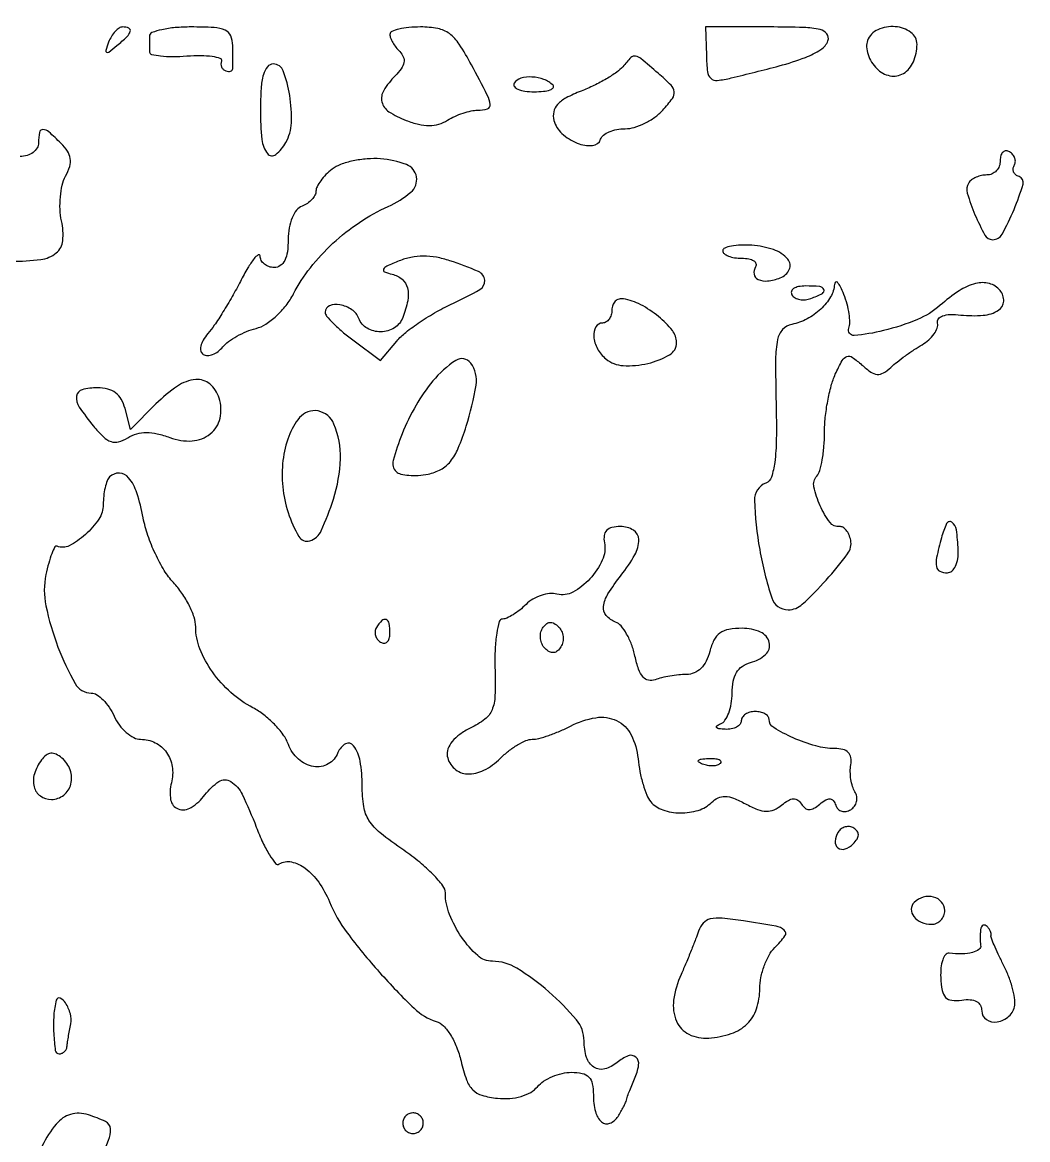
# Model space of a CAD drawing. Extents: x 0 to 5034, y 0 to 2560.
# Drawn here: x 1077.3 to 1186, y 2439.7 to 2560.5 of the extents above; entities that cross this region are included whole.
import ezdxf

# ---------------------------------------------------------------- set-up
doc = ezdxf.new("R2010")
doc.units = 0

msp = doc.modelspace()

# ---------------------------------------------------------------- linework, layer by layer
for points in [[(1336.676578, 2318.858857, -0.00002), (1264.40431, 2319.816549, -0.099619)], [(1076.075819, 2534.666667, 0.030759), (1079.242524, 2534.861659, 0.139875), (1080.926263, 2535.575403, 0.20388), (1081.630011, 2536.895871, 0.076051), (1081.491973, 2539.036549, -0.04331), (1081.330883, 2540.272193, -0.03344), (1081.363206, 2541.63097, -0.034341), (1081.567899, 2542.905098, -0.065958), (1081.931444, 2543.871902, 0.047997), (1082.37023, 2544.92296, 0.110568), (1082.437724, 2545.772136, 0.111837), (1082.136761, 2546.562886, 0.049785), (1081.426589, 2547.430554, 0.015231), (1080.12272, 2548.657319, 0.175744), (1079.479633, 2548.911604, 0.368148), (1079.104926, 2548.610517, 0.047137), (1079, 2547.5, -0.130775), (1078.846791, 2546.924246, -0.10214), (1078.416667, 2546.4375, -0.08892), (1077.769411, 2546.111864, -0.072314), (1077, 2546, 0.050979)]]:
    msp.add_lwpolyline(points, format="xyb")
for points in [[(1086.584097, 2558.358556, 0.012731), (1086.264678, 2557.458284, 0.389672), (1086.355597, 2557.258808, 0.27071), (1086.617386, 2557.292701, 0.008807), (1087.477108, 2557.981001, 0.017238), (1088.562498, 2558.946872, 0.127361), (1088.925, 2559.530548, 0.389178), (1088.765008, 2559.870501, 0.097466), (1088.106989, 2560, 0.148172), (1087.719384, 2559.882557, 0.058677), (1087.291272, 2559.517826, 0.05126), (1086.891147, 2558.986565, 0.0442)], [(1091, 2559, 0.001278), (1091.001112, 2558.565121, 0.00095), (1091.00448, 2558.084824, 0.00096), (1091.009389, 2557.631665, 0.002172), (1091.015252, 2557.288761, 0.347769), (1091.232645, 2557.025797, 0.026573), (1092.204216, 2556.871517, 0.027488), (1093.502619, 2556.807342, 0.016627), (1095.04137, 2556.867116, -0.01895), (1096.560346, 2556.919058, -0.034903), (1097.792935, 2556.828312, -0.045269), (1098.625751, 2556.630021, -0.41349), (1098.776118, 2556.328355, 0.089343), (1098.727664, 2555.993104, 0.095128), (1098.801422, 2555.669892, 0.099857), (1098.985046, 2555.408893, 0.10966), (1099.25, 2555.25, 0.059853), (1099.537036, 2555.191161, 0.101439), (1099.779687, 2555.220313, 0.141634), (1099.939373, 2555.330298, 0.173266), (1100, 2555.5), (1100, 2556.440625), (1100, 2558, 0.102588), (1099.785276, 2559.035525, 0.188085), (1099.1875, 2559.638889, 0.090841), (1097.979415, 2559.930739, 0.013964), (1095.5, 2560, 0.020945), (1093.775243, 2559.927717, 0.033738), (1092.321875, 2559.70625, 0.036969), (1091.267028, 2559.388512, 0.31052)], [(1117, 2559.2, 0.095204), (1117.0732, 2558.819043, 0.03478), (1117.312634, 2558.322366, 0.032955), (1117.657003, 2557.802006, 0.033736), (1118.064286, 2557.335714, -0.099022), (1118.449768, 2556.757485, -0.14566), (1118.511122, 2556.153979, -0.108785), (1118.225161, 2555.486365, -0.041021), (1117.564286, 2554.707143, 0.058465), (1116.332712, 2553.14815, 0.201036), (1116.137733, 2551.900492, 0.190869), (1116.891207, 2550.842752, 0.05237), (1118.75, 2549.898574, 0.03308), (1120.106965, 2549.479991, 0.059718), (1121.26123, 2549.34809, 0.069964), (1122.282813, 2549.497494, 0.067631), (1123.236431, 2549.923325, -0.033294), (1124.012166, 2550.335567, -0.025505), (1124.907397, 2550.683727, -0.026077), (1125.782511, 2550.923815, -0.053957), (1126.486431, 2551, 0.073829), (1127.549118, 2551.157773, 0.368474), (1127.84967, 2551.626737, 0.085088), (1127.533811, 2552.626882, 0.003657), (1125.814477, 2555.905499, 0.021439), (1124.496333, 2558.138951, 0.088936), (1123.429417, 2559.276319, 0.113859), (1122.175777, 2559.825967, 0.046649), (1120.314477, 2560, 0.022772), (1119.044204, 2559.942116, 0.036457), (1117.973628, 2559.765, 0.041706), (1117.204725, 2559.510024, 0.300384)], [(1151.221045, 2556.930284, 0.02164), (1151.348564, 2555.154798, 0.181171), (1151.709144, 2554.450932, 0.215354), (1152.406211, 2554.224035, 0.031704), (1153.904162, 2554.485688, 0.005438), (1159.087363, 2555.793683, 0.027314), (1161.932525, 2556.713486, 0.051203), (1163.587168, 2557.55318, 0.159446), (1164.365793, 2558.510857, 0.263376), (1164.25612, 2559.243211, 0.170641), (1163.515799, 2559.716758, 0.050751), (1161.744299, 2559.947684, 0.007053), (1158.035498, 2560), (1151.133766, 2560)], [(1168.649478, 2558.528939, 0.109768), (1168.548549, 2557.850792, 0.061856), (1168.710066, 2557.030737, 0.057217), (1169.092577, 2556.201802, 0.05976), (1169.648436, 2555.494422, 0.146817), (1171.073024, 2554.727509, 0.188588), (1172.527214, 2554.977884, 0.15732), (1173.612429, 2556.226716, 0.101176), (1174, 2558.122445, 0.241787), (1173.337089, 2559.413158, 0.137362), (1171.646664, 2560.027996, 0.124555), (1169.759767, 2559.700197, 0.198691)], [(1103, 2551, 0.024141), (1103.153226, 2547.828343, 0.143725), (1103.764653, 2546.306557, 0.419745), (1104.655221, 2546.209607, 0.093825), (1105.747879, 2547.513967, 0.118742), (1106.341191, 2549.626274, 0.049052), (1106.160239, 2552.609863, 0.04913), (1105.466675, 2555.251236, 0.313679), (1104.390594, 2556, 0.226831), (1103.753613, 2555.69535, 0.10218), (1103.31953, 2554.851104, 0.052941), (1103.070455, 2553.359708, 0.014925)], [(1142.170576, 2555.705532, -0.067253), (1141.531947, 2555.117977, -0.019733), (1140.407524, 2554.397249, -0.019434), (1139.064986, 2553.678256, -0.019729), (1137.677306, 2553.069569, 0.026423), (1136.055794, 2552.332289, 0.086162), (1135.121318, 2551.619716, 0.1359), (1134.714381, 2550.832837, 0.116246), (1134.737145, 2549.897157, 0.146136), (1135.593084, 2548.48846, 0.088361), (1137.261864, 2547.446128, 0.112137), (1138.902325, 2547.183557, 0.305073), (1139.789101, 2547.867304, -0.149065), (1140.097501, 2548.301398, -0.06302), (1140.720125, 2548.667271, -0.054586), (1141.53515, 2548.916119, -0.046852), (1142.428346, 2549, 0.07234), (1143.426255, 2549.145137, 0.04193), (1144.557081, 2549.587218, 0.04093), (1145.640179, 2550.233946, 0.053834), (1146.49913, 2550.999039, 0.023372), (1147.556347, 2552.283053, 0.193866), (1147.74595, 2552.99834, 0.168032), (1147.400425, 2553.701346, 0.016644), (1146.001108, 2554.999039, 0.004865), (1144.148407, 2556.574558, 0.128857), (1143.564544, 2556.848495, 0.24742), (1143.069021, 2556.693739, 0.02257)], [(1130.444954, 2553.910933, 0.310977), (1130.462001, 2553.566257, 0.13067), (1130.848013, 2553.267587, 0.067757), (1131.601221, 2553.064518, 0.03202), (1132.60765, 2553, 0.024102), (1133.607391, 2553.04822, 0.058498), (1134.328328, 2553.204336, 0.143875), (1134.652947, 2553.434082, 0.380548), (1134.637722, 2553.695611, 0.108371), (1133.656243, 2554.324014, 0.075716), (1132.364571, 2554.589151, 0.082243), (1131.162288, 2554.452948, 0.187217)], [(1183, 2545.559017, -0.091282), (1182.89043, 2544.963845, -0.09578), (1182.576711, 2544.457961, -0.099541), (1182.108793, 2544.119443, -0.107377), (1181.559017, 2544, 0.053812), (1180.968416, 2543.936253, 0.04903), (1180.385276, 2543.747512, 0.05225), (1179.89501, 2543.469785, 0.09968), (1179.586813, 2543.140466, 0.213838), (1179.438723, 2542.027176, 0.027635), (1180.269547, 2539.710523, 0.026371), (1181.339863, 2537.507908, 0.269829), (1182.176758, 2537.007802, 0.275963), (1183.196696, 2537.601291, 0.027031), (1184.490442, 2540.271168, 0.027365), (1185.463354, 2543.000159, 0.404288), (1185.034987, 2543.821671, -0.09057), (1184.675068, 2544.019418, -0.118997), (1184.448724, 2544.316621, -0.128132), (1184.392502, 2544.666974, -0.114956), (1184.510081, 2545.016312, 0.119451), (1184.631229, 2545.387096, 0.100674), (1184.580585, 2545.797949, 0.092127), (1184.364971, 2546.186095, 0.08179), (1184.016312, 2546.489919, 0.136093), (1183.63036, 2546.602176, 0.190788), (1183.298542, 2546.475564, 0.140899), (1183.074611, 2546.109731, 0.067432)], [(1110.75, 2544.635373, 0.033649), (1110.080309, 2544.040331, 0.036212), (1109.514062, 2543.374422, 0.038909), (1109.119025, 2542.736585, 0.119752), (1109, 2542.246746, -0.123998), (1108.889774, 2541.809111, -0.064358), (1108.559375, 2541.34827, -0.057895), (1108.073646, 2540.935321, -0.055687), (1107.5, 2540.638374, 0.136118), (1106.901561, 2540.195612, 0.067387), (1106.421176, 2539.373225, 0.056447), (1106.105577, 2538.28116, 0.042163), (1106, 2537.031385, -0.032976), (1105.911547, 2535.691694, -0.082094), (1105.626294, 2534.755231, -0.126816), (1105.150444, 2534.203606, -0.152856), (1104.5, 2534, -0.081399), (1103.923725, 2534.094442, -0.089139), (1103.427642, 2534.367188, -0.096838), (1103.087656, 2534.773113, -0.117742), (1102.955804, 2535.25, 0.580766), (1102.751173, 2535.357351, 0.08649), (1102.315118, 2534.957812, 0.031793), (1101.638093, 2533.953094, 0.012725), (1100.836808, 2532.5, -0.010218), (1099.936351, 2530.847525, -0.009467), (1098.946674, 2529.1901, -0.009497), (1098.010145, 2527.748808, -0.031064), (1097.315861, 2526.849277, 0.044534), (1096.806725, 2526.15161, 0.08121), (1096.546281, 2525.498316, 0.119078), (1096.556754, 2524.968168, 0.192431), (1096.82155, 2524.610288, 0.147859), (1097.272198, 2524.490414, 0.082809), (1097.832867, 2524.603394, 0.070171), (1098.415424, 2524.92483, 0.058507), (1098.927711, 2525.412897, -0.06261), (1099.543667, 2525.990198, -0.029895), (1100.459936, 2526.575155, -0.029067), (1101.503693, 2527.079727, -0.036585), (1102.522829, 2527.416374, 0.082761), (1103.574346, 2527.874709, 0.04186), (1104.719319, 2528.763083, 0.040077), (1105.776809, 2529.904736, 0.047482), (1106.572743, 2531.140669, -0.047707), (1108.399922, 2533.975124, -0.039339), (1110.843463, 2536.616184, -0.038754), (1113.714404, 2538.881927, -0.042547), (1116.815471, 2540.598702, 0.070692), (1119.266325, 2542.141128, 0.262448), (1119.877066, 2543.790607, 0.268971), (1118.780805, 2545.134633, 0.072841), (1115.991683, 2545.745615, 0.03715), (1114.526422, 2545.739698, 0.032617), (1113.011619, 2545.520798, 0.034043), (1111.667376, 2545.138931, 0.078744)], [(1153, 2535.807309, 0.229648), (1153.149945, 2535.498061, 0.073681), (1153.604836, 2535.237147, 0.056137), (1154.270496, 2535.058993, 0.037355), (1155.059017, 2535, -0.044221), (1155.807996, 2534.933629, -0.096188), (1156.344195, 2534.726548, -0.17435), (1156.583979, 2534.4209, -0.221933), (1156.542705, 2534.069098, 0.178322), (1156.379984, 2533.269001, 0.254853), (1156.810044, 2532.7049, 0.135621), (1157.842448, 2532.548086, 0.057808), (1159.213378, 2532.875371, 0.200348), (1160.191294, 2533.777834, 0.295222), (1160.02867, 2534.898619, 0.132764), (1158.485256, 2535.928859, 0.063957), (1156.135203, 2536.397563, 0.02423), (1154.933539, 2536.422405, 0.039598), (1153.920966, 2536.313711, 0.048114), (1153.202194, 2536.105279, 0.307255)], [(1117.994818, 2534.710316, 0.010094), (1116.663207, 2534.136989, 0.167942), (1116.318769, 2533.809925, 0.444336), (1116.420936, 2533.536657, 0.03518), (1117.25, 2533.274356, -0.120113), (1118.321386, 2532.723145, -0.155645), (1118.893491, 2531.785263, -0.10926), (1118.922661, 2530.414056, -0.042531), (1118.393011, 2528.581787, -0.163589), (1117.481241, 2527.478665, -0.135464), (1116.011905, 2527.045809, -0.137656), (1114.546191, 2527.430064, -0.170217), (1113.638374, 2528.5, 0.155184), (1112.889679, 2529.436677, 0.100754), (1111.596006, 2529.965024, 0.138823), (1110.465503, 2529.864168, 0.310963), (1110, 2529.188058, 0.176853), (1110.158792, 2528.753163, 0.019959), (1110.8784, 2527.965196, 0.02223), (1111.845001, 2527.071291, 0.016315), (1112.990297, 2526.165295), (1115.980594, 2523.954473), (1117.740297, 2526.047037, -0.051563), (1118.714899, 2526.98935, -0.018933), (1120.266843, 2528.115338, -0.018533), (1122.068025, 2529.226443, -0.021153), (1123.870234, 2530.149567, 0.022103), (1126.7218, 2531.617032, 0.291123), (1127.24975, 2532.619502, 0.278125), (1126.572712, 2533.559115, 0.020729), (1123.494818, 2534.726156, 0.035901), (1122.020403, 2535.101374, 0.045107), (1120.616608, 2535.224199, 0.04757), (1119.277262, 2535.092591, 0.048378)], [(1165.063386, 2532.178571, -0.122708), (1164.65947, 2530.835453, -0.06997), (1163.592803, 2529.505648, -0.065513), (1162.106448, 2528.435048, -0.075925), (1160.464856, 2527.851007, 0.161552), (1159.464857, 2527.290875, 0.136424), (1158.914619, 2526.204154, 0.04949), (1158.705514, 2524.090796, 0.005779), (1158.761726, 2519.340993, -0.008509), (1158.786513, 2515.452729, -0.029319), (1158.612072, 2512.938232, -0.044995), (1158.258628, 2511.341287, -0.227993), (1157.650103, 2510.695974, 0.319874), (1156.426834, 2508.849927, 0.035123), (1156.98615, 2503.500831, 0.035156), (1158.28746, 2498.289074, 0.324697), (1160.063224, 2497, 0.188872), (1161.592126, 2497.598896, 0.022999), (1164.168921, 2500.213496, 0.022117), (1166.498652, 2503.04838, 0.21542), (1166.828269, 2504.527145, 0.052381), (1166.637774, 2505.122431, 0.068755), (1166.338994, 2505.607935, 0.085173), (1165.983167, 2505.914955, 0.16995), (1165.623625, 2505.989816, -0.273138), (1164.591492, 2506.428465, -0.052811), (1163.523323, 2508.250948, -0.052396), (1162.849841, 2510.283779, -0.240012), (1163.154949, 2511.45, 0.113945), (1163.482486, 2512.049429, 0.023851), (1163.751766, 2513.223366, 0.023862), (1163.937931, 2514.646513, 0.020593), (1164, 2516.152947, -0.026159), (1164.085014, 2517.776783, -0.019463), (1164.341823, 2519.553685, -0.01979), (1164.716787, 2521.214666, -0.041505), (1165.163652, 2522.459832, -0.018101), (1165.902642, 2523.937525, -0.186341), (1166.41404, 2524.370385, -0.240975), (1167.007823, 2524.28733, -0.030924), (1168.044797, 2523.459459, 0.033021), (1169.003033, 2522.701001, 0.131145), (1169.70364, 2522.451019, 0.155279), (1170.367102, 2522.603688, 0.052345), (1171.173377, 2523.202574, -0.018773), (1171.853786, 2523.782591, -0.009687), (1172.745051, 2524.458733, -0.009615), (1173.689725, 2525.119545, -0.014359), (1174.542232, 2525.656942, 0.047341), (1175.270753, 2526.186279, 0.055621), (1175.843821, 2526.818059, 0.064533), (1176.187597, 2527.452316, 0.150949), (1176.223968, 2527.985039, -0.22278), (1176.320224, 2528.443537, -0.147843), (1176.761402, 2528.766496, -0.079891), (1177.576062, 2528.913815, -0.031002), (1178.724569, 2528.864943, 0.045657), (1181.165328, 2528.832573, 0.121071), (1182.810726, 2529.375936, 0.246619), (1183.374328, 2530.343871, 0.186214), (1182.975445, 2531.529587, 0.156966), (1181.821802, 2532.263647, 0.125678), (1180.341402, 2532.271413, 0.084094), (1178.549899, 2531.487244, 0.037434), (1176.5, 2529.91196, -0.085477), (1174.058499, 2528.382928, -0.03598), (1170.36633, 2527.171494, -0.041932), (1167.199316, 2526.656185, -0.55108), (1166.615092, 2527.439328, 0.095792), (1166.72554, 2528.062523, 0.031424), (1166.652197, 2528.995839, 0.029983), (1166.43807, 2530.045708, 0.029746), (1166.099493, 2531.065284, 0.018592), (1165.719198, 2531.923145, 0.073897), (1165.393889, 2532.396633, 0.384396), (1165.18811, 2532.414648, 0.222629)], [(1160.473008, 2531.043674, 0.126981), (1160.809536, 2530.720854, 0.081026), (1161.321649, 2530.533742, 0.072258), (1161.926665, 2530.506898, 0.066719), (1162.532025, 2530.650663, 0.027681), (1163.769457, 2531.205874, 0.395517), (1163.917133, 2531.622791, 0.275668), (1163.476999, 2531.936989, 0.020503), (1161.940983, 2532, 0.045552), (1161.193244, 2531.931736, 0.099152), (1160.660421, 2531.719079, 0.177225), (1160.42542, 2531.405148, 0.214542)], [(1141, 2529.411516, -0.06912), (1140.925063, 2528.872026, -0.08529), (1140.70625, 2528.414633, -0.099964), (1140.381338, 2528.108806, -0.139872), (1140, 2528, 0.267558), (1139.264782, 2527.576237, 0.155419), (1139.039071, 2526.550948, 0.102974), (1139.445379, 2525.222932, 0.094262), (1140.35684, 2524.118813, 0.161875), (1142.217002, 2523.393557, 0.069567), (1144.903354, 2523.630882, 0.074723), (1147.231396, 2524.550475, 0.267477), (1148, 2525.884453, 0.171), (1147.542423, 2527.183277, 0.051334), (1146.04594, 2528.695927, 0.050346), (1144.119903, 2529.978791, 0.080238), (1142.25, 2530.612692, 0.114577), (1141.773569, 2530.583379, 0.119533), (1141.367188, 2530.346612, 0.111645), (1141.095276, 2529.934242, 0.090389)], [(1121.643302, 2521.736755, 0.043171), (1119.824451, 2519.115047, 0.033955), (1118.312682, 2516.004195, 0.029568), (1117.350402, 2513.151664, 0.273627), (1117.681596, 2511.94533, 0.133959), (1118.17367, 2511.675011, 0.039232), (1119.033472, 2511.538385, 0.036339), (1120.065927, 2511.531657, 0.031976), (1121.134481, 2511.67142, 0.076004), (1122.515201, 2512.168712, 0.100497), (1123.537009, 2513.025428, 0.070051), (1124.381928, 2514.458061, 0.020959), (1125.255952, 2516.844494, 0.037401), (1126.318414, 2521.293962, 0.201588), (1125.743903, 2523.659876, 0.398095), (1124.120064, 2523.950347, 0.074452)], [(1091.70095, 2519.25), (1088.947355, 2516.5), (1088.357046, 2518.75, 0.066058), (1087.947507, 2519.750575, 0.101), (1087.330083, 2520.45207, 0.099587), (1086.480205, 2520.861788, 0.062757), (1085.383369, 2521, 0.06412), (1083.710237, 2520.784551, 0.311344), (1083.11868, 2520.097712, 0.176136), (1083.408584, 2518.919978, 0.024292), (1084.93735, 2516.860784, 0.028312), (1086.010965, 2515.693937, 0.110166), (1086.842051, 2515.183329, 0.150985), (1087.661581, 2515.157279, 0.070318), (1088.647464, 2515.583827, -0.066387), (1089.620593, 2516.013929, -0.069245), (1090.658404, 2516.165809, -0.059249), (1091.829079, 2516.034954, -0.032824), (1093.206519, 2515.615946, 0.105931), (1095.603878, 2515.253991, 0.15487), (1097.580639, 2516.017348, 0.170769), (1098.632414, 2517.707317, 0.132202), (1098.535391, 2519.888493, 0.140523), (1097.526619, 2521.406425, 0.202237), (1096.007679, 2521.886189, 0.127017), (1094.01924, 2521.169728, 0.046591)], [(1107.230479, 2517.777711, 0.085533), (1106.061165, 2515.745241, 0.058117), (1105.437489, 2513.143981, 0.054617), (1105.408685, 2510.288491, 0.054989), (1105.999564, 2507.501321, 0.050396), (1107.145398, 2504.931901, 0.348726), (1108.341065, 2504.454989, 0.218127), (1109.579461, 2505.543509, 0.027274), (1110.891114, 2508.969286, 0.070122), (1111.64303, 2513.320653, 0.106642), (1110.953476, 2517.080452, 0.249924), (1109.237384, 2518.488499, 0.275513)], [(1086.6875, 2511.354167, 0.109504), (1086.422182, 2510.937726, 0.030709), (1086.201953, 2510.193538, 0.029404), (1086.050624, 2509.298718, 0.027191), (1086, 2508.368517, -0.148662), (1085.5241, 2506.803277, -0.062328), (1084.065459, 2505.122706, -0.064103), (1082.324108, 2503.922543, -0.225581), (1081, 2503.880575, 0.397939), (1080.768514, 2503.797279, 0.024484), (1080.442697, 2503.065671, 0.025687), (1080.107364, 2502.049191, 0.014918), (1079.804925, 2500.799555, 0.103267), (1079.798826, 2497.444185, 0.04034), (1081.106572, 2492.974254, 0.036841), (1082.965731, 2489.013914, 0.270911), (1084.699696, 2488, -0.144809), (1085.295804, 2487.823659, -0.053481), (1085.982922, 2487.265625, -0.04736), (1086.646852, 2486.456563, -0.041276), (1087.181954, 2485.5, 0.052427), (1087.745143, 2484.543806, 0.053738), (1088.490807, 2483.734375, 0.059342), (1089.297397, 2483.182008, 0.121066), (1090.03807, 2483, -0.11629), (1091.62984, 2482.624712, -0.123064), (1092.847854, 2481.582072, -0.118044), (1093.46492, 2480.050148, -0.101269), (1093.371031, 2478.310823, 0.106552), (1093.290855, 2476.467804, 0.270133), (1094.119468, 2475.477019, 0.232722), (1095.521391, 2475.632816, 0.089379), (1097, 2477, -0.084346), (1098.512023, 2478.426362, -0.295523), (1099.789035, 2478.44331, -0.141746), (1101.029159, 2477.051315, -0.020337), (1102.549391, 2473.509842, 0.017788), (1103.260071, 2471.830709, 0.030536), (1103.984493, 2470.495175, 0.03296), (1104.636299, 2469.589759, 0.374839), (1105.037908, 2469.523428, -0.194823), (1106.349174, 2469.746827, -0.107771), (1107.848202, 2469.057905, -0.079417), (1109.303849, 2467.547049, -0.053177), (1110.460998, 2465.439102, 0.061571), (1112.370239, 2462.094973, 0.021647), (1115.873486, 2457.807185, 0.019017), (1119.615689, 2453.919675, 0.115276), (1122.002055, 2452.499348, -0.122411), (1122.791567, 2452.014272, -0.054068), (1123.555403, 2451.046601, -0.046568), (1124.215134, 2449.738501, -0.035837), (1124.6916, 2448.211231, 0.026939), (1125.282332, 2446.192113, 0.109422), (1125.954614, 2445.111342, 0.130212), (1126.953799, 2444.515946, 0.045064), (1128.616946, 2444.198935, 0.042945), (1129.953301, 2444.182302, 0.051795), (1131.188564, 2444.403114, 0.058003), (1132.222094, 2444.835539, 0.091739), (1132.95762, 2445.448935, -0.075064), (1133.623901, 2446.043074, -0.044531), (1134.565161, 2446.544375, -0.043447), (1135.617653, 2446.88562, -0.056734), (1136.622445, 2447, -0.050846), (1137.800365, 2446.879904, -0.149947), (1138.506496, 2446.493331, -0.146426), (1138.884157, 2445.770475, -0.047703), (1139, 2444.559017, 0.060519), (1139.219015, 2442.756169, 0.154125), (1139.897243, 2441.644033, 0.28411), (1140.786774, 2441.497105, 0.155046), (1141.665589, 2442.233688, 0.010974), (1141.980757, 2442.755167, 0.011996), (1142.263131, 2443.274896, 0.011501), (1142.483244, 2443.72975, 0.05683), (1142.571054, 2444, -0.037075), (1142.653587, 2444.292809, -0.005233), (1142.874097, 2444.879856, -0.005944), (1143.151063, 2445.569941, -0.005026), (1143.459905, 2446.293128, 0.062836), (1143.898378, 2447.772423, 0.250881), (1143.603057, 2448.637534, 0.293424), (1142.780534, 2448.78669, 0.075465), (1141.567971, 2448.056411, -0.1085), (1140.224737, 2447.362953, -0.213129), (1139.060774, 2447.550265, -0.175483), (1138.266138, 2448.609045, -0.074237), (1138, 2450.391652, 0.176239), (1137.165258, 2452.686312, 0.039537), (1134.200985, 2455.701866, 0.040493), (1130.740557, 2458.246164, 0.139152), (1128.084319, 2459, -0.186428), (1126.491152, 2459.615411, -0.057989), (1124.773837, 2461.582544, -0.056183), (1123.443686, 2464.07871, -0.09462), (1123, 2466.402299, 0.168098), (1122.734983, 2467.168304, 0.02713), (1121.678125, 2468.372292, 0.027377), (1120.223122, 2469.70457, 0.021007), (1118.5, 2471, -0.017237), (1115.950868, 2472.88651, -0.081974), (1114.737811, 2474.226733, -0.105372), (1114.173091, 2475.717614, -0.038047), (1114, 2477.989024, 0.040836), (1113.784096, 2480.62819, 0.117587), (1113.078144, 2482.31034, 0.377106), (1112.205765, 2482.503697, 0.177137), (1111.385948, 2481.563382, -0.17346), (1110.336169, 2480.341816, -0.172033), (1108.745718, 2480.0579, -0.144076), (1107.113743, 2480.846761, -0.118305), (1106.01821, 2482.452104, 0.065947), (1105.452511, 2483.499966, 0.035756), (1104.509534, 2484.623583, 0.034908), (1103.367959, 2485.647907, 0.046102), (1102.191461, 2486.400992, -0.063108), (1099.804994, 2488.045244, -0.056594), (1097.803605, 2490.288933, -0.059619), (1096.453779, 2492.782141, -0.09456), (1096, 2495.160098, 0.081341), (1095.83027, 2496.196519, 0.035547), (1095.291668, 2497.485812, 0.033977), (1094.511466, 2498.803154, 0.038495), (1093.588658, 2499.945281, -0.0529), (1092.602511, 2501.24025, -0.026828), (1091.634528, 2503.048535, -0.026311), (1090.826244, 2505.041835, -0.035431), (1090.322441, 2506.922072, 0.029089), (1089.62868, 2509.649007, 0.09519), (1088.745327, 2511.277201, 0.216091), (1087.743331, 2511.771465, 0.207404)], [(1176.640658, 2504.789663, 0.011167), (1176.116557, 2502.642417, 0.096542), (1176.092457, 2501.662117, 0.248585), (1176.464451, 2501.178028, 0.107487), (1177.283022, 2501, 0.184682), (1177.774993, 2501.188133, 0.100381), (1178.167037, 2501.714459, 0.074196), (1178.407982, 2502.516041, 0.04694), (1178.456921, 2503.492767, 0.023644), (1178.259687, 2505.653538, 0.205939), (1177.771376, 2506.4599, 0.466769), (1177.201473, 2506.312356, 0.045609)], [(1140.194945, 2504.25, -0.157212), (1139.969624, 2502.367072, -0.078685), (1138.625339, 2500.350708, -0.081116), (1136.775466, 2498.903546, -0.191739), (1135.068469, 2498.692346, 0.089647), (1134.274831, 2498.753546, 0.054942), (1133.354749, 2498.555869, 0.052816), (1132.455356, 2498.146717, 0.063316), (1131.720504, 2497.577647, -0.027606), (1131.046066, 2496.973838, -0.029661), (1130.324579, 2496.463434, -0.031022), (1129.657968, 2496.104121, -0.108509), (1129.183839, 2496, 0.337728), (1128.816464, 2495.719907, 0.027938), (1128.546949, 2494.468522, 0.028374), (1128.378822, 2492.78506, 0.0173), (1128.36241, 2490.786456, -0.013728), (1128.359099, 2487.690277, -0.089444), (1128.040514, 2486.172792, -0.136203), (1127.265478, 2485.166072, -0.047633), (1125.692492, 2484.204328, 0.041644), (1124.558539, 2483.529502, 0.065678), (1123.732159, 2482.757758, 0.082976), (1123.268791, 2481.953758, 0.137739), (1123.203976, 2481.179355, 0.163515), (1123.967185, 2479.828947, 0.174295), (1125.370237, 2479.256971, 0.12934), (1127.167345, 2479.649938, 0.078377), (1128.938516, 2480.938516, -0.030371), (1129.829592, 2481.727449, -0.031257), (1130.801487, 2482.394439, -0.032911), (1131.712891, 2482.861035, -0.102195), (1132.385693, 2483, 0.064582), (1133.099202, 2483.092546, 0.018461), (1134.169131, 2483.417531, 0.018256), (1135.360517, 2483.877316, 0.018441), (1136.511105, 2484.421383, -0.078611), (1139.260509, 2485.337632, -0.154605), (1141.518951, 2485.014757, -0.165183), (1143.081903, 2483.480324, -0.092665), (1143.831705, 2480.896124, 0.023962), (1144.035263, 2479.507046, 0.023515), (1144.371689, 2478.134916, 0.024174), (1144.780763, 2476.962849, 0.077299), (1145.204149, 2476.254015, 0.139427), (1146.502841, 2475.363617, 0.078322), (1148.403159, 2475.042086, 0.076913), (1150.348413, 2475.320654, 0.123024), (1151.779794, 2476.179794, -0.086454), (1152.484678, 2476.675521, -0.120969), (1153.236399, 2476.827646, -0.085581), (1154.162448, 2476.628482, -0.027209), (1155.445705, 2476.029058, 0.028693), (1156.754618, 2475.422371, 0.086033), (1157.716235, 2475.222417, 0.112091), (1158.538565, 2475.380464, 0.070013), (1159.376884, 2475.897822, -0.039626), (1160.086202, 2476.397297, -0.122156), (1160.644047, 2476.564492, -0.170502), (1161.102687, 2476.427794, -0.097759), (1161.5, 2476, 0.084947), (1161.89019, 2475.557857, 0.170325), (1162.32371, 2475.404097, 0.131773), (1162.839603, 2475.540569, 0.043046), (1163.491782, 2475.993179, -0.03792), (1164.138149, 2476.451629, -0.155148), (1164.600353, 2476.561449, -0.217061), (1164.947191, 2476.371043, -0.080045), (1165.211771, 2475.864687, 0.11424), (1165.460499, 2475.458312, 0.12797), (1165.853337, 2475.223099, 0.119304), (1166.333562, 2475.20029, 0.091138), (1166.825329, 2475.392047, 0.097406), (1167.229532, 2475.766924, 0.098211), (1167.460208, 2476.265905, 0.099079), (1167.48189, 2476.811433, 0.101045), (1167.29127, 2477.319098, -0.066593), (1167.027641, 2477.897572, -0.035296), (1166.85226, 2478.667173, -0.03439), (1166.782078, 2479.493339, -0.044791), (1166.837817, 2480.25, 0.081977), (1166.837404, 2481.020606, 0.154953), (1166.557913, 2481.56867, 0.138491), (1165.985326, 2481.893871, 0.060395), (1165.109911, 2482, -0.0683), (1163.042535, 2482.283728, -0.036394), (1160.608975, 2483.159748, -0.03165), (1158.508729, 2484.257346, -0.262264), (1158, 2485.160515, 0.173704), (1157.885254, 2485.480842, 0.093425), (1157.559375, 2485.753401, 0.073734), (1157.073846, 2485.937834, 0.054008), (1156.5, 2486, 0.064853), (1155.926543, 2485.925306, 0.082425), (1155.440625, 2485.70625, 0.098894), (1155.115568, 2485.381354, 0.148195), (1155, 2485, -0.174481), (1154.864954, 2484.624788, -0.09916), (1154.485938, 2484.316941, -0.077299), (1153.919486, 2484.122799, -0.055301), (1153.25, 2484.078947, -0.021021), (1152.583427, 2484.137165, -0.185333), (1152.327933, 2484.275306, -0.449116), (1152.351958, 2484.45138, -0.051902), (1152.75, 2484.662281, 0.151751), (1153.229859, 2485.054093, 0.055862), (1153.632812, 2485.841014, 0.048896), (1153.90765, 2486.85805, 0.041578), (1154, 2487.966702, -0.044407), (1154.115989, 2489.270117, -0.091321), (1154.475266, 2490.225641, -0.109312), (1155.098794, 2490.882274, -0.08463), (1156, 2491.289749, 0.120743), (1157.626838, 2492.170274, 0.274124), (1158.024146, 2493.457988, 0.235141), (1157.075183, 2494.589855, 0.103159), (1155.108408, 2495, 0.042046), (1153.646666, 2494.876862, 0.112876), (1152.688111, 2494.479607, 0.122852), (1152.045197, 2493.729551, 0.054616), (1151.589356, 2492.5, -0.055052), (1151.20012, 2491.452895, -0.08138), (1150.625307, 2490.66169, -0.093896), (1149.898131, 2490.171787, -0.101753), (1149.062735, 2490, 0.024797), (1148.227065, 2489.95853, 0.016943), (1147.284695, 2489.8324, 0.01711), (1146.382344, 2489.648403, 0.032772), (1145.676739, 2489.429447, -0.146346), (1144.963902, 2489.375326, -0.164687), (1144.376866, 2489.728248, -0.093859), (1143.899257, 2490.570426, -0.028135), (1143.500655, 2491.997017, 0.0359), (1143.133163, 2493.237679, 0.039538), (1142.600949, 2494.37177, 0.043126), (1141.993864, 2495.251552, 0.129258), (1141.405704, 2495.674558, -0.12339), (1140.395326, 2496.383663, -0.210633), (1140.097746, 2497.352127, -0.112017), (1140.581328, 2498.718373, -0.025812), (1142, 2500.727129, 0.037696), (1143.487932, 2502.943827, 0.133207), (1143.909958, 2504.590087, 0.256297), (1143.337864, 2505.599315, 0.139216), (1141.926676, 2506, 0.05504), (1141.008295, 2505.898597, 0.143653), (1140.43269, 2505.580175, 0.165414), (1140.168091, 2505.035604, 0.079468)], [(1115.542705, 2495.069098, 0.108373), (1115.401101, 2494.665803, 0.099685), (1115.434921, 2494.22714, 0.095498), (1115.639411, 2493.820631, 0.090427), (1115.983688, 2493.510081, 0.136093), (1116.36964, 2493.397824, 0.190788), (1116.701458, 2493.524436, 0.140899), (1116.925389, 2493.890269, 0.067432), (1117, 2494.440983, 0.039415), (1116.914842, 2495.519563, 0.25701), (1116.592818, 2495.933879, 0.315493), (1116.13314, 2495.838655, 0.050477)], [(1135.5, 2493, -0.074012), (1135.119849, 2492.549884, -0.156529), (1134.705698, 2492.369302, -0.15302), (1134.257119, 2492.461657, -0.06978), (1133.774265, 2492.825735, -0.088981), (1133.446886, 2493.29624, -0.076381), (1133.281199, 2493.876926, -0.077007), (1133.298118, 2494.476023, -0.093176), (1133.5, 2495, -0.074012), (1133.880151, 2495.450116, -0.156529), (1134.294302, 2495.630698, -0.15302), (1134.742881, 2495.538343, -0.06978), (1135.225735, 2495.174265, -0.088981), (1135.553114, 2494.70376, -0.076381), (1135.718801, 2494.123074, -0.077007), (1135.701882, 2493.523977, -0.093176)], [(1079.321326, 2480.762331, 0.084789), (1078.558422, 2479.271351, 0.139054), (1078.519784, 2477.863554, 0.17962), (1079.198749, 2476.880314, 0.153949), (1080.404671, 2476.5, 0.170357), (1081.727331, 2476.964117, 0.163308), (1082.498071, 2478.161058, 0.147205), (1082.431108, 2479.682783, 0.136281), (1081.537783, 2480.968643, 0.059128), (1080.897852, 2481.382988, 0.138195), (1080.341767, 2481.485234, 0.14386), (1079.828785, 2481.281189, 0.066181)], [(1152.729167, 2480.395833, -0.126455), (1152.402231, 2480.202593, -0.060344), (1151.916927, 2480.123424, -0.05415), (1151.359369, 2480.160852, -0.051402), (1150.8125, 2480.316886, -0.054073), (1150.395823, 2480.538436, -0.470617), (1150.37858, 2480.720685, -0.168741), (1150.670344, 2480.862007, -0.018894), (1151.416667, 2480.921053, -0.028489), (1152.112848, 2480.910055, -0.077125), (1152.592839, 2480.799335, -0.208169), (1152.77538, 2480.614691, -0.296942)], [(1165.468963, 2472.949781, 0.116221), (1165.141241, 2471.967994, 0.258096), (1165.448742, 2471.268926, 0.251496), (1166.214666, 2471.146534, 0.113251), (1167.103799, 2471.703799, 0.053431), (1167.515485, 2472.214314, 0.136091), (1167.655459, 2472.664644, 0.169261), (1167.531428, 2473.059296, 0.094625), (1167.156231, 2473.403444, 0.105525), (1166.716563, 2473.560607, 0.099247), (1166.240657, 2473.529717, 0.096292), (1165.801911, 2473.315254, 0.09291)], [(1173.693853, 2465.36052, 0.194761), (1173.381568, 2464.62332, 0.172865), (1173.649978, 2463.830294, 0.128462), (1174.462204, 2463.217225, 0.098073), (1175.559017, 2463, 0.103216), (1176.108867, 2463.114729, 0.098834), (1176.576711, 2463.440625, 0.096907), (1176.890211, 2463.927451, 0.095012), (1177, 2464.5, 0.179946), (1176.664381, 2465.40236, 0.15216), (1175.79511, 2465.94328, 0.132661), (1174.672804, 2465.933008, 0.128822)], [(1150.371364, 2462.265863, -0.01209), (1150.060579, 2461.388754, -0.004419), (1149.580095, 2460.162858, -0.004378), (1149.030997, 2458.831347, -0.005227), (1148.489398, 2457.586421, 0.070212), (1147.68324, 2454.789328, 0.138343), (1147.991021, 2452.515264, 0.179333), (1149.339662, 2451.108652, 0.132175), (1151.477983, 2450.700258, 0.061978), (1153.907235, 2451.187404, 0.112456), (1155.630632, 2452.233805, 0.121399), (1156.648631, 2453.859226, 0.079647), (1157, 2456.051016, -0.049781), (1157.119091, 2457.244193, -0.037964), (1157.475595, 2458.508438, -0.038932), (1157.998479, 2459.652879, -0.069865), (1158.619048, 2460.47619, 0.036526), (1159.721334, 2461.752468, 0.394507), (1159.651552, 2462.371997, 0.133978), (1158.753334, 2462.795671, 0.005585), (1155.224702, 2463.376704, 0.01494), (1152.911771, 2463.660646, 0.079487), (1151.644741, 2463.576435, 0.151764), (1150.878169, 2463.131155, 0.107153)], [(1180.881579, 2462.416667, 0.019049), (1180.844812, 2462.010975, 0.013073), (1180.83273, 2461.548958, 0.013196), (1180.844507, 2461.102819, 0.025961), (1180.881579, 2460.75, -0.279975), (1180.689163, 2460.281055, -0.096475), (1179.999065, 2459.953553, -0.059856), (1178.886121, 2459.806717, -0.030021), (1177.467243, 2459.875466, 0.259349), (1177.082115, 2459.713055, 0.083516), (1176.775667, 2459.148836, 0.058781), (1176.588857, 2458.287135, 0.035749), (1176.563195, 2457.243949, 0.033021), (1176.72215, 2455.841896, 0.144756), (1177.092986, 2455.105346, 0.182992), (1177.74862, 2454.784686, 0.059352), (1178.845952, 2454.812858, -0.050988), (1179.761226, 2454.851639, -0.109178), (1180.437802, 2454.659255, -0.146276), (1180.849074, 2454.248289, -0.124456), (1181, 2453.651342, 0.250386), (1181.505325, 2452.705514, 0.191231), (1182.671971, 2452.454988, 0.144907), (1183.944058, 2453.076051, 0.172448), (1184.566216, 2454.250197, 0.078789), (1184.556986, 2455.050976, 0.026092), (1184.298663, 2456.201028, 0.025239), (1183.874355, 2457.466184, 0.026136), (1183.328946, 2458.667068, -0.008479), (1182.776887, 2459.776802, -0.012688), (1182.336099, 2460.765743, -0.007639), (1182.004853, 2461.598374, -0.201534), (1182.012935, 2461.833333, 0.163946), (1182.031102, 2462.002278, 0.055151), (1181.950154, 2462.240104, 0.047838), (1181.795234, 2462.502184, 0.039003), (1181.583333, 2462.75, 0.104476), (1181.351866, 2462.900726, 0.205953), (1181.136568, 2462.892708, 0.175688), (1180.970044, 2462.724216, 0.075951)], [(1080.918758, 2454.809017, 0.049373), (1080.658955, 2453.1828, 0.027769), (1080.650486, 2451.181322, 0.019839), (1080.817496, 2449.350429, 0.376448), (1081.216978, 2449, 0.0925), (1081.521773, 2449.056874, 0.087346), (1081.792463, 2449.220313, 0.088738), (1081.987785, 2449.46367, 0.099743), (1082.076511, 2449.75, -0.012202), (1082.127316, 2450.150861, -0.003176), (1082.228784, 2450.792584, -0.003226), (1082.353805, 2451.522549, -0.003291), (1082.487445, 2452.246029, 0.116115), (1082.442112, 2453.325923, 0.069131), (1081.925171, 2454.511432, 0.156952), (1081.338688, 2455.015732, 0.456367)], [(1080.922327, 2441.40641, 0.060949), (1079.409085, 2439.050613, 0.04491), (1078.317169, 2436.145023, 0.044961), (1077.829954, 2433.46529, 0.222409), (1078.338858, 2432.061142, 0.135266), (1079.967365, 2431.13628, 0.200034), (1081.571188, 2431.37418, 0.113972), (1083.196447, 2432.947245, 0.032885), (1084.910987, 2436.019599, 0.006832), (1086.57394, 2439.649465, 0.124954), (1086.78384, 2440.892294, 0.265815), (1086.251963, 2441.668195, 0.038181), (1084.391183, 2442.39835, 0.064225), (1083.40072, 2442.56769, 0.080066), (1082.47497, 2442.457254, 0.08133), (1081.641858, 2442.0642, 0.068844)], [(1118.552786, 2442.08541, 0.099038), (1118.401684, 2441.679226, 0.097945), (1118.417584, 2441.244476, 0.097945), (1118.597789, 2440.848514, 0.099038), (1118.91459, 2440.552786, 0.099038), (1119.320774, 2440.401684, 0.097945), (1119.755524, 2440.417584, 0.097945), (1120.151486, 2440.597789, 0.099038), (1120.447214, 2440.91459, 0.099038), (1120.598316, 2441.320774, 0.097945), (1120.582416, 2441.755524, 0.097945), (1120.402211, 2442.151486, 0.099038), (1120.08541, 2442.447214, 0.099038), (1119.679226, 2442.598316, 0.097945), (1119.244476, 2442.582416, 0.097945), (1118.848514, 2442.402211, 0.099038)]]:
    msp.add_lwpolyline(points, format="xyb", close=True)

doc.saveas('drawing.dxf')
